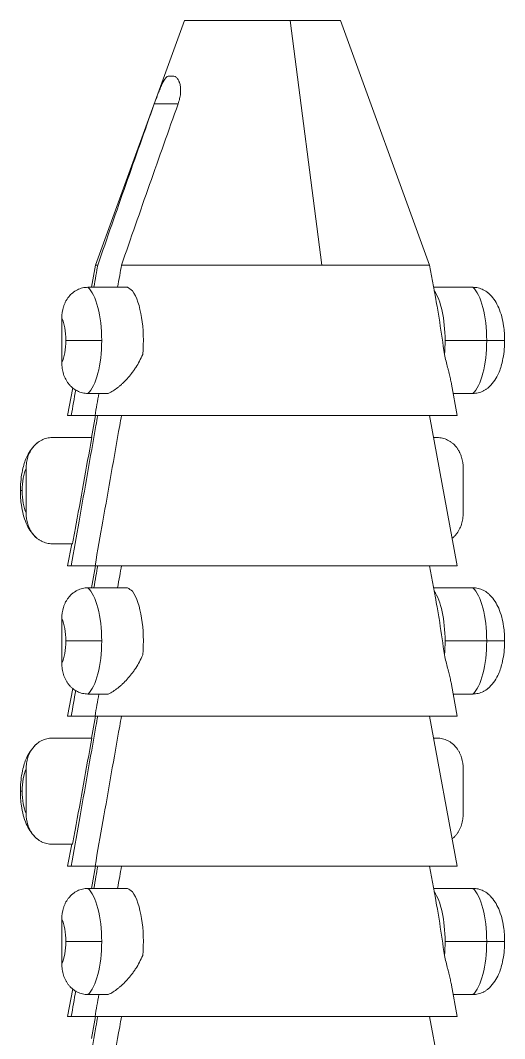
# Model space of a CAD drawing. Header units: millimetres. Extents: x 17284 to 19660, y -6011 to -2651.
# Drawn here: x 17993.46 to 18002.16, y -3335.14 to -3316.84 of the extents above; entities that cross this region are included whole.
import ezdxf

# ---------------------------------------------------------------- set-up
doc = ezdxf.new("R2010")
doc.units = ezdxf.units.MM

msp = doc.modelspace()

# ---------------------------------------------------------------- linework, layer by layer
at = {"linetype": 'Continuous', "lineweight": 18, "extrusion": (-1.22465e-16, -1, 0)}
for p, q in [((17996.407, -3316.845, 0), (17994.807, -3321.245, 0)), ((17998.306, -3316.845, 0), (17996.407, -3316.845, 0)), ((17998.306, -3316.845, 0), (17999.207, -3316.845, 0)), ((18000.807, -3321.245, 0), (17999.207, -3316.845, 0)), ((17996.126, -3317.845, 0), (17996.198, -3317.845, 0)), ((17994.807, -3321.245, 0), (17994.734, -3321.641, 0)), ((17994.847, -3321.245, 0), (17994.807, -3321.245, 0)), ((17998.875, -3321.245, 0), (17995.274, -3321.245, 0)), ((17998.875, -3321.245, 0), (18000.807, -3321.245, 0)), ((18000.914, -3321.819, 0), (18000.807, -3321.245, 0)), ((17994.67, -3321.641, 0), (17995.382, -3321.641, 0)), ((18001.585, -3321.641, 0), (18000.881, -3321.641, 0)), ((17994.203, -3322.995, 0), (17994.203, -3322.195, 0)), ((17994.399, -3323.449, 0), (17994.307, -3323.945, 0)), ((18001.307, -3323.945, 0), (18001.203, -3323.379, 0)), ((17994.67, -3323.549, 0), (17995.038, -3323.549, 0)), ((18001.585, -3323.549, 0), (18001.234, -3323.549, 0)), ((17994.372, -3323.945, 0), (17994.307, -3323.945, 0)), ((17994.372, -3323.945, 0), (17994.799, -3323.945, 0)), ((17994.807, -3323.945, 0), (17994.734, -3324.341, 0)), ((18001.307, -3323.945, 0), (17994.799, -3323.945, 0)), ((18001.307, -3326.645, 0), (18000.807, -3323.945, 0)), ((17994.029, -3324.341, 0), (17994.741, -3324.341, 0)), ((18000.945, -3324.341, 0), (18000.881, -3324.341, 0)), ((17993.562, -3324.895, 0), (17993.562, -3325.695, 0)), ((18001.412, -3324.895, 0), (18001.412, -3325.695, 0)), ((17994.029, -3326.249, 0), (17994.397, -3326.249, 0)), ((17994.381, -3326.249, 0), (17994.307, -3326.645, 0)), ((17994.372, -3326.645, 0), (17994.307, -3326.645, 0)), ((17994.372, -3326.645, 0), (17994.799, -3326.645, 0)), ((17994.807, -3326.645, 0), (17994.734, -3327.041, 0)), ((18001.307, -3326.645, 0), (17994.799, -3326.645, 0)), ((18000.914, -3327.219, 0), (18000.807, -3326.645, 0)), ((17994.67, -3327.041, 0), (17995.382, -3327.041, 0)), ((18001.585, -3327.041, 0), (18000.881, -3327.041, 0)), ((17994.203, -3328.395, 0), (17994.203, -3327.595, 0)), ((18001.307, -3329.345, 0), (18001.203, -3328.779, 0)), ((17994.399, -3328.849, 0), (17994.307, -3329.345, 0)), ((17994.67, -3328.949, 0), (17995.038, -3328.949, 0)), ((18001.585, -3328.949, 0), (18001.234, -3328.949, 0)), ((17994.372, -3329.345, 0), (17994.307, -3329.345, 0)), ((17994.372, -3329.345, 0), (17994.799, -3329.345, 0)), ((17994.807, -3329.345, 0), (17994.734, -3329.741, 0)), ((18001.307, -3329.345, 0), (17994.799, -3329.345, 0)), ((18001.307, -3332.045, 0), (18000.807, -3329.345, 0)), ((17994.029, -3329.741, 0), (17994.741, -3329.741, 0)), ((18000.945, -3329.741, 0), (18000.881, -3329.741, 0)), ((17993.562, -3330.295, 0), (17993.562, -3331.095, 0)), ((18001.412, -3330.295, 0), (18001.412, -3331.095, 0)), ((17994.029, -3331.649, 0), (17994.397, -3331.649, 0)), ((17994.381, -3331.649, 0), (17994.307, -3332.045, 0)), ((17994.372, -3332.045, 0), (17994.307, -3332.045, 0)), ((17994.372, -3332.045, 0), (17994.799, -3332.045, 0)), ((17994.807, -3332.045, 0), (17994.734, -3332.441, 0)), ((18001.307, -3332.045, 0), (17994.799, -3332.045, 0)), ((18000.914, -3332.619, 0), (18000.807, -3332.045, 0)), ((17994.67, -3332.441, 0), (17995.382, -3332.441, 0)), ((18001.585, -3332.441, 0), (18000.881, -3332.441, 0)), ((17994.203, -3333.795, 0), (17994.203, -3332.995, 0)), ((17994.399, -3334.249, 0), (17994.307, -3334.745, 0)), ((18001.307, -3334.745, 0), (18001.203, -3334.179, 0)), ((17994.67, -3334.349, 0), (17995.038, -3334.349, 0)), ((18001.585, -3334.349, 0), (18001.234, -3334.349, 0)), ((17994.372, -3334.745, 0), (17994.307, -3334.745, 0)), ((17994.372, -3334.745, 0), (17994.799, -3334.745, 0)), ((17994.807, -3334.745, 0), (17994.734, -3335.141, 0)), ((18001.307, -3334.745, 0), (17994.799, -3334.745, 0)), ((18001.307, -3337.445, 0), (18000.807, -3334.745, 0))]:
    msp.add_line(p, q, dxfattribs=at)
at = {"linetype": 'Continuous', "lineweight": 13, "extrusion": (-1.22465e-16, -1, 0)}
for p, q in [((17998.306, -3316.845, 0), (17998.875, -3321.245, 0)), ((17995.864, -3318.345, 0), (17996.292, -3318.345, 0)), ((17994.919, -3322.595, 0), (17994.274, -3322.595, 0)), ((18001.835, -3322.595, 0), (18001.087, -3322.595, 0)), ((18001.835, -3322.595, 0), (18002.157, -3322.595, 0)), ((17993.458, -3325.295, 0), (17993.491, -3325.295, 0)), ((17994.919, -3327.995, 0), (17994.274, -3327.995, 0)), ((18001.835, -3327.995, 0), (18001.087, -3327.995, 0)), ((18001.835, -3327.995, 0), (18002.157, -3327.995, 0)), ((17993.458, -3330.695, 0), (17993.491, -3330.695, 0)), ((17994.919, -3333.395, 0), (17994.274, -3333.395, 0)), ((18001.835, -3333.395, 0), (18001.087, -3333.395, 0)), ((18001.835, -3333.395, 0), (18002.157, -3333.395, 0))]:
    msp.add_line(p, q, dxfattribs=at)
at = {"linetype": 'Continuous', "lineweight": 13}
for centre, major_axis, start_param, end_param in [((17994.563, -3322.595, 0), (0, 1), 4.712389, 5.978493), ((18001.479, -3322.595, 0), (0, -1), 1.570796, 2.8369), ((17994.096, -3322.595, 0), (0, -0.5), 1.570796, 2.498092), ((17994.096, -3322.595, 0), (0, -0.5), 0.643501, 1.570796), ((17994.563, -3322.595, 0), (0, 1), 3.446285, 4.712389), ((18001.479, -3322.595, 0), (0, -1), 0.304693, 1.570796), ((17993.669, -3325.295, 0), (0, -0.5), 3.785094, 4.712389), ((17993.669, -3325.295, 0), (0, -0.5), 4.712389, 5.639684), ((17994.563, -3327.995, 0), (0, 1), 4.712389, 5.978493), ((18001.479, -3327.995, 0), (0, -1), 1.570796, 2.8369), ((17994.096, -3327.995, 0), (0, -0.5), 1.570796, 2.498092), ((17994.096, -3327.995, 0), (0, -0.5), 0.643501, 1.570796), ((17994.563, -3327.995, 0), (0, 1), 3.446285, 4.712389), ((18001.479, -3327.995, 0), (0, -1), 0.304693, 1.570796), ((17993.669, -3330.695, 0), (0, -0.5), 3.785094, 4.712389), ((17993.669, -3330.695, 0), (0, -0.5), 4.712389, 5.639684), ((17994.563, -3333.395, 0), (0, 1), 4.712389, 5.978493), ((18001.479, -3333.395, 0), (0, -1), 1.570796, 2.8369), ((17994.096, -3333.395, 0), (0, -0.5), 1.570796, 2.498092), ((17994.096, -3333.395, 0), (0, -0.5), 0.643501, 1.570796), ((17994.563, -3333.395, 0), (0, 1), 3.446285, 4.712389), ((18001.479, -3333.395, 0), (0, -1), 0.304693, 1.570796)]:
    msp.add_ellipse(centre, major_axis=major_axis, ratio=0.355976, start_param=start_param, end_param=end_param, dxfattribs=at)
at = {"linetype": 'Continuous', "lineweight": 18}
for centre, start_param, end_param in [((17995.311, -3322.595, 0), 4.457766, 5.814651), ((18000.731, -3322.595, 0), 4.712389, 5.814651), ((18000.731, -3322.595, 0), 4.457766, 4.712389), ((17995.311, -3327.995, 0), 4.457766, 5.814651), ((18000.731, -3327.995, 0), 4.712389, 5.814651), ((18000.731, -3327.995, 0), 4.457766, 4.712389), ((17995.311, -3333.395, 0), 4.457766, 5.814651), ((18000.731, -3333.395, 0), 4.712389, 5.814651), ((18000.731, -3333.395, 0), 4.457766, 4.712389)]:
    msp.add_ellipse(centre, major_axis=(0, 1), ratio=0.355976, start_param=start_param, end_param=end_param, dxfattribs=at)
for points, knots in [([(17995.864, -3318.345, 0), (17995.876, -3318.314, 0), (17995.887, -3318.282, 0), (17995.904, -3318.236, 0), (17995.91, -3318.221, 0), (17995.921, -3318.19, 0), (17995.927, -3318.174, 0), (17995.944, -3318.129, 0), (17995.955, -3318.1, 0), (17995.972, -3318.059, 0), (17995.978, -3318.046, 0), (17995.989, -3318.02, 0), (17995.994, -3318.007, 0), (17996.011, -3317.972, 0), (17996.021, -3317.951, 0), (17996.035, -3317.927, 0), (17996.038, -3317.923, 0), (17996.043, -3317.914, 0), (17996.051, -3317.901, 0), (17996.064, -3317.884, 0), (17996.075, -3317.872, 0), (17996.085, -3317.862, 0), (17996.09, -3317.858, 0), (17996.106, -3317.848, 0), (17996.116, -3317.845, 0), (17996.126, -3317.845, 0)], [0, 0, 0, 0, 0.125, 0.125, 0.1875, 0.1875, 0.25, 0.25, 0.375, 0.375, 0.4375, 0.4375, 0.5, 0.5, 0.625, 0.625, 0.65625, 0.65625, 0.6875, 0.75, 0.8125, 0.8125, 0.875, 0.875, 1, 1, 1, 1]), ([(17996.198, -3317.845, 0), (17996.211, -3317.845, 0), (17996.224, -3317.848, 0), (17996.244, -3317.858, 0), (17996.25, -3317.862, 0), (17996.262, -3317.872, 0), (17996.268, -3317.878, 0), (17996.285, -3317.897, 0), (17996.295, -3317.913, 0), (17996.306, -3317.936, 0), (17996.308, -3317.941, 0), (17996.312, -3317.951, 0), (17996.314, -3317.956, 0), (17996.32, -3317.972, 0), (17996.323, -3317.984, 0), (17996.331, -3318.019, 0), (17996.335, -3318.045, 0), (17996.338, -3318.1, 0), (17996.337, -3318.129, 0), (17996.333, -3318.174, 0), (17996.331, -3318.189, 0), (17996.326, -3318.22, 0), (17996.323, -3318.236, 0), (17996.312, -3318.282, 0), (17996.303, -3318.314, 0), (17996.292, -3318.345, 0)], [0, 0, 0, 0, 0.125, 0.125, 0.1875, 0.1875, 0.25, 0.25, 0.375, 0.375, 0.40625, 0.40625, 0.4375, 0.4375, 0.5, 0.5, 0.625, 0.625, 0.75, 0.75, 0.8125, 0.8125, 0.875, 0.875, 1, 1, 1, 1]), ([(17995.864, -3318.345, 0), (17995.692, -3318.827, 0), (17995.522, -3319.31, 0), (17995.183, -3320.277, 0), (17995.015, -3320.761, 0), (17994.847, -3321.245, 0)], [0, 0, 0, 0, 0.5, 0.5, 1, 1, 1, 1]), ([(17996.292, -3318.345, 0), (17996.119, -3318.827, 0), (17995.949, -3319.31, 0), (17995.61, -3320.277, 0), (17995.442, -3320.761, 0), (17995.274, -3321.245, 0)], [0, 0, 0, 0, 0.5, 0.5, 1, 1, 1, 1]), ([(17994.847, -3321.245, 0), (17994.836, -3321.306, 0), (17994.826, -3321.366, 0), (17994.802, -3321.498, 0), (17994.79, -3321.57, 0), (17994.777, -3321.641, 0)], [0, 0, 0, 0, 0.459752, 0.459752, 1, 1, 1, 1]), ([(17995.274, -3321.245, 0), (17995.263, -3321.306, 0), (17995.253, -3321.366, 0), (17995.229, -3321.498, 0), (17995.217, -3321.57, 0), (17995.204, -3321.641, 0)], [0, 0, 0, 0, 0.459752, 0.459752, 1, 1, 1, 1]), ([(17994.203, -3322.195, 0), (17994.203, -3322.125, 0), (17994.212, -3322.057, 0), (17994.237, -3321.975, 0), (17994.243, -3321.958, 0), (17994.256, -3321.926, 0), (17994.271, -3321.895, 0), (17994.288, -3321.866, 0), (17994.302, -3321.845, 0), (17994.307, -3321.838, 0), (17994.317, -3321.824, 0), (17994.322, -3321.817, 0), (17994.349, -3321.784, 0), (17994.372, -3321.761, 0), (17994.411, -3321.729, 0), (17994.424, -3321.719, 0), (17994.445, -3321.706, 0), (17994.452, -3321.702, 0), (17994.467, -3321.693, 0), (17994.474, -3321.689, 0), (17994.511, -3321.671, 0), (17994.541, -3321.66, 0), (17994.589, -3321.649, 0), (17994.605, -3321.646, 0), (17994.637, -3321.642, 0), (17994.654, -3321.641, 0), (17994.67, -3321.641, 0)], [0, 0, 0, 0, 0.25, 0.25, 0.3125, 0.3125, 0.375, 0.4375, 0.4375, 0.46875, 0.46875, 0.5, 0.5, 0.625, 0.625, 0.6875, 0.6875, 0.71875, 0.71875, 0.75, 0.75, 0.875, 0.875, 0.9375, 0.9375, 1, 1, 1, 1]), ([(18001.585, -3321.641, 0), (18001.618, -3321.641, 0), (18001.65, -3321.645, 0), (18001.698, -3321.656, 0), (18001.713, -3321.661, 0), (18001.744, -3321.672, 0), (18001.759, -3321.678, 0), (18001.803, -3321.7, 0), (18001.831, -3321.718, 0), (18001.86, -3321.741, 0), (18001.863, -3321.744, 0), (18001.866, -3321.746, 0)], [0, 0, 0, 0, 0.321117, 0.321117, 0.481676, 0.481676, 0.642235, 0.642235, 0.963352, 0.963352, 1, 1, 1, 1]), ([(18000.913, -3321.816, 0), (18000.923, -3321.871, 0), (18000.933, -3321.927, 0), (18000.959, -3322.076, 0), (18000.975, -3322.171, 0), (18001.02, -3322.458, 0), (18001.048, -3322.652, 0), (18001.076, -3322.847, 0)], [0, 0, 0, 0, 0.164651, 0.164651, 0.4431, 0.4431, 1, 1, 1, 1]), ([(18002.157, -3322.595, 0), (18002.157, -3322.504, 0), (18002.141, -3322.298, 0), (18002.07, -3322.017, 0), (18001.954, -3321.828, 0), (18001.871, -3321.75, 0), (18001.857, -3321.738, 0)], [0, 0, 0, 0, 0.265683, 0.628412, 0.938194, 1, 1, 1, 1]), ([(18001.857, -3323.452, 0), (18001.931, -3323.382, 0), (18002.037, -3323.241, 0), (18002.124, -3322.979, 0), (18002.154, -3322.758, 0), (18002.157, -3322.62, 0), (18002.157, -3322.595, 0)], [0, 0, 0, 0, 0.327084, 0.583022, 0.924325, 1, 1, 1, 1]), ([(17995.655, -3322.847, 0), (17995.638, -3322.889, 0), (17995.618, -3322.929, 0), (17995.577, -3323.008, 0), (17995.554, -3323.045, 0), (17995.519, -3323.1, 0), (17995.507, -3323.118, 0), (17995.482, -3323.153, 0), (17995.469, -3323.171, 0), (17995.43, -3323.221, 0), (17995.404, -3323.253, 0), (17995.349, -3323.313, 0), (17995.322, -3323.341, 0), (17995.279, -3323.381, 0), (17995.265, -3323.394, 0), (17995.236, -3323.418, 0), (17995.222, -3323.43, 0), (17995.179, -3323.464, 0), (17995.151, -3323.484, 0), (17995.094, -3323.52, 0), (17995.066, -3323.536, 0), (17995.038, -3323.549, 0)], [0, 0, 0, 0, 0.125, 0.125, 0.25, 0.25, 0.3125, 0.3125, 0.375, 0.375, 0.5, 0.5, 0.625, 0.625, 0.6875, 0.6875, 0.75, 0.75, 0.875, 0.875, 1, 1, 1, 1]), ([(18001.076, -3322.847, 0), (18001.085, -3322.889, 0), (18001.095, -3322.929, 0), (18001.115, -3323.008, 0), (18001.124, -3323.045, 0), (18001.138, -3323.1, 0), (18001.142, -3323.118, 0), (18001.151, -3323.153, 0), (18001.155, -3323.171, 0), (18001.168, -3323.221, 0), (18001.175, -3323.253, 0), (18001.189, -3323.313, 0), (18001.195, -3323.341, 0), (18001.202, -3323.374, 0), (18001.203, -3323.379, 0), (18001.204, -3323.385, 0)], [0, 0, 0, 0, 0.191612, 0.191612, 0.383225, 0.383225, 0.479031, 0.479031, 0.574837, 0.574837, 0.766449, 0.766449, 0.958061, 0.958061, 1, 1, 1, 1]), ([(17994.67, -3323.549, 0), (17994.637, -3323.549, 0), (17994.605, -3323.545, 0), (17994.558, -3323.534, 0), (17994.542, -3323.529, 0), (17994.512, -3323.518, 0), (17994.496, -3323.511, 0), (17994.452, -3323.49, 0), (17994.425, -3323.472, 0), (17994.392, -3323.446, 0), (17994.386, -3323.44, 0), (17994.373, -3323.429, 0), (17994.355, -3323.412, 0), (17994.327, -3323.38, 0), (17994.307, -3323.353, 0), (17994.289, -3323.325, 0), (17994.28, -3323.31, 0), (17994.256, -3323.264, 0), (17994.243, -3323.233, 0), (17994.227, -3323.183, 0), (17994.223, -3323.167, 0), (17994.215, -3323.133, 0), (17994.212, -3323.116, 0), (17994.205, -3323.064, 0), (17994.203, -3323.03, 0), (17994.203, -3322.995, 0)], [0, 0, 0, 0, 0.125, 0.125, 0.1875, 0.1875, 0.25, 0.25, 0.375, 0.375, 0.40625, 0.40625, 0.4375, 0.5, 0.5625, 0.5625, 0.625, 0.625, 0.75, 0.75, 0.8125, 0.8125, 0.875, 0.875, 1, 1, 1, 1]), ([(18001.896, -3323.415, 0), (18001.884, -3323.427, 0), (18001.871, -3323.439, 0), (18001.845, -3323.461, 0), (18001.831, -3323.47, 0), (18001.811, -3323.484, 0), (18001.803, -3323.488, 0), (18001.789, -3323.496, 0), (18001.782, -3323.5, 0), (18001.745, -3323.519, 0), (18001.714, -3323.53, 0), (18001.667, -3323.541, 0), (18001.651, -3323.544, 0), (18001.618, -3323.548, 0), (18001.602, -3323.549, 0), (18001.585, -3323.549, 0)], [0, 0, 0, 0, 0.148816, 0.148816, 0.29068, 0.29068, 0.361612, 0.361612, 0.432544, 0.432544, 0.716272, 0.716272, 0.858136, 0.858136, 1, 1, 1, 1]), ([(17994.847, -3323.945, 0), (17994.836, -3324.006, 0), (17994.826, -3324.066, 0), (17994.714, -3324.699, 0), (17994.613, -3325.27, 0), (17994.466, -3326.11, 0), (17994.419, -3326.377, 0), (17994.372, -3326.645, 0)], [0, 0, 0, 0, 0.067447, 0.067447, 0.702741, 0.702741, 1, 1, 1, 1]), ([(17995.274, -3323.945, 0), (17995.263, -3324.006, 0), (17995.253, -3324.066, 0), (17995.141, -3324.699, 0), (17995.04, -3325.27, 0), (17994.893, -3326.11, 0), (17994.846, -3326.377, 0), (17994.799, -3326.645, 0)], [0, 0, 0, 0, 0.067447, 0.067447, 0.702741, 0.702741, 1, 1, 1, 1]), ([(17994.029, -3324.341, 0), (17993.997, -3324.341, 0), (17993.965, -3324.345, 0), (17993.917, -3324.356, 0), (17993.902, -3324.361, 0), (17993.871, -3324.372, 0), (17993.856, -3324.378, 0), (17993.812, -3324.4, 0), (17993.784, -3324.418, 0), (17993.751, -3324.444, 0), (17993.745, -3324.45, 0), (17993.733, -3324.461, 0), (17993.714, -3324.478, 0), (17993.686, -3324.509, 0), (17993.667, -3324.537, 0), (17993.648, -3324.565, 0), (17993.639, -3324.58, 0), (17993.615, -3324.625, 0), (17993.602, -3324.657, 0), (17993.587, -3324.706, 0), (17993.582, -3324.723, 0), (17993.575, -3324.757, 0), (17993.572, -3324.774, 0), (17993.564, -3324.825, 0), (17993.562, -3324.86, 0), (17993.562, -3324.895, 0)], [0, 0, 0, 0, 0.125, 0.125, 0.1875, 0.1875, 0.25, 0.25, 0.375, 0.375, 0.40625, 0.40625, 0.4375, 0.5, 0.5625, 0.5625, 0.625, 0.625, 0.75, 0.75, 0.8125, 0.8125, 0.875, 0.875, 1, 1, 1, 1]), ([(17994.741, -3324.341, 0), (17994.641, -3324.892, 0), (17994.542, -3325.443, 0), (17994.428, -3326.079, 0), (17994.413, -3326.164, 0), (17994.397, -3326.249, 0)], [0, 0, 0, 0, 0.866606, 0.866606, 1, 1, 1, 1]), ([(18001.412, -3324.895, 0), (18001.412, -3324.825, 0), (18001.403, -3324.757, 0), (18001.377, -3324.675, 0), (18001.372, -3324.658, 0), (18001.358, -3324.626, 0), (18001.344, -3324.595, 0), (18001.327, -3324.566, 0), (18001.313, -3324.545, 0), (18001.308, -3324.538, 0), (18001.298, -3324.524, 0), (18001.293, -3324.517, 0), (18001.266, -3324.484, 0), (18001.243, -3324.461, 0), (18001.204, -3324.429, 0), (18001.191, -3324.419, 0), (18001.17, -3324.406, 0), (18001.163, -3324.402, 0), (18001.148, -3324.393, 0), (18001.141, -3324.389, 0), (18001.104, -3324.371, 0), (18001.074, -3324.36, 0), (18001.026, -3324.349, 0), (18001.01, -3324.346, 0), (18000.977, -3324.342, 0), (18000.961, -3324.341, 0), (18000.945, -3324.341, 0)], [0, 0, 0, 0, 0.25, 0.25, 0.3125, 0.3125, 0.375, 0.4375, 0.4375, 0.46875, 0.46875, 0.5, 0.5, 0.625, 0.625, 0.6875, 0.6875, 0.71875, 0.71875, 0.75, 0.75, 0.875, 0.875, 0.9375, 0.9375, 1, 1, 1, 1]), ([(17993.758, -3324.438, 0), (17993.684, -3324.508, 0), (17993.578, -3324.648, 0), (17993.491, -3324.911, 0), (17993.461, -3325.131, 0), (17993.458, -3325.27, 0), (17993.458, -3325.295, 0)], [0, 0, 0, 0, 0.327084, 0.583022, 0.924325, 1, 1, 1, 1]), ([(17993.458, -3325.295, 0), (17993.458, -3325.386, 0), (17993.473, -3325.592, 0), (17993.545, -3325.873, 0), (17993.66, -3326.062, 0), (17993.744, -3326.139, 0), (17993.758, -3326.152, 0)], [0, 0, 0, 0, 0.265683, 0.628412, 0.938194, 1, 1, 1, 1]), ([(17993.562, -3325.695, 0), (17993.562, -3325.765, 0), (17993.571, -3325.833, 0), (17993.597, -3325.915, 0), (17993.603, -3325.932, 0), (17993.616, -3325.964, 0), (17993.63, -3325.994, 0), (17993.647, -3326.024, 0), (17993.661, -3326.045, 0), (17993.666, -3326.052, 0), (17993.676, -3326.066, 0), (17993.681, -3326.073, 0), (17993.708, -3326.106, 0), (17993.731, -3326.129, 0), (17993.77, -3326.161, 0), (17993.783, -3326.17, 0), (17993.804, -3326.184, 0), (17993.811, -3326.188, 0), (17993.826, -3326.196, 0), (17993.833, -3326.2, 0), (17993.87, -3326.219, 0), (17993.9, -3326.23, 0), (17993.948, -3326.241, 0), (17993.964, -3326.244, 0), (17993.997, -3326.248, 0), (17994.013, -3326.249, 0), (17994.029, -3326.249, 0)], [0, 0, 0, 0, 0.25, 0.25, 0.3125, 0.3125, 0.375, 0.4375, 0.4375, 0.46875, 0.46875, 0.5, 0.5, 0.625, 0.625, 0.6875, 0.6875, 0.71875, 0.71875, 0.75, 0.75, 0.875, 0.875, 0.9375, 0.9375, 1, 1, 1, 1]), ([(18001.217, -3326.15, 0), (18001.223, -3326.145, 0), (18001.229, -3326.14, 0), (18001.241, -3326.129, 0), (18001.26, -3326.112, 0), (18001.288, -3326.08, 0), (18001.308, -3326.053, 0), (18001.326, -3326.025, 0), (18001.335, -3326.01, 0), (18001.359, -3325.964, 0), (18001.372, -3325.933, 0), (18001.387, -3325.883, 0), (18001.392, -3325.867, 0), (18001.399, -3325.833, 0), (18001.403, -3325.816, 0), (18001.41, -3325.764, 0), (18001.412, -3325.73, 0), (18001.412, -3325.695, 0)], [0, 0, 0, 0, 0.048883, 0.048883, 0.098942, 0.199059, 0.299177, 0.299177, 0.399294, 0.399294, 0.59953, 0.59953, 0.699647, 0.699647, 0.799765, 0.799765, 1, 1, 1, 1]), ([(17994.847, -3326.645, 0), (17994.836, -3326.706, 0), (17994.826, -3326.766, 0), (17994.802, -3326.898, 0), (17994.79, -3326.97, 0), (17994.777, -3327.041, 0)], [0, 0, 0, 0, 0.459752, 0.459752, 1, 1, 1, 1]), ([(17995.274, -3326.645, 0), (17995.263, -3326.706, 0), (17995.253, -3326.766, 0), (17995.229, -3326.898, 0), (17995.217, -3326.97, 0), (17995.204, -3327.041, 0)], [0, 0, 0, 0, 0.459752, 0.459752, 1, 1, 1, 1]), ([(17994.203, -3327.595, 0), (17994.203, -3327.525, 0), (17994.212, -3327.457, 0), (17994.237, -3327.375, 0), (17994.243, -3327.358, 0), (17994.256, -3327.326, 0), (17994.271, -3327.295, 0), (17994.288, -3327.266, 0), (17994.302, -3327.245, 0), (17994.307, -3327.238, 0), (17994.317, -3327.224, 0), (17994.322, -3327.217, 0), (17994.349, -3327.184, 0), (17994.372, -3327.161, 0), (17994.411, -3327.129, 0), (17994.424, -3327.119, 0), (17994.445, -3327.106, 0), (17994.452, -3327.102, 0), (17994.467, -3327.093, 0), (17994.474, -3327.089, 0), (17994.511, -3327.071, 0), (17994.541, -3327.06, 0), (17994.589, -3327.049, 0), (17994.605, -3327.046, 0), (17994.637, -3327.042, 0), (17994.654, -3327.041, 0), (17994.67, -3327.041, 0)], [0, 0, 0, 0, 0.25, 0.25, 0.3125, 0.3125, 0.375, 0.4375, 0.4375, 0.46875, 0.46875, 0.5, 0.5, 0.625, 0.625, 0.6875, 0.6875, 0.71875, 0.71875, 0.75, 0.75, 0.875, 0.875, 0.9375, 0.9375, 1, 1, 1, 1]), ([(18001.585, -3327.041, 0), (18001.618, -3327.041, 0), (18001.65, -3327.045, 0), (18001.698, -3327.056, 0), (18001.713, -3327.061, 0), (18001.744, -3327.072, 0), (18001.759, -3327.078, 0), (18001.803, -3327.1, 0), (18001.831, -3327.118, 0), (18001.86, -3327.141, 0), (18001.863, -3327.144, 0), (18001.866, -3327.146, 0)], [0, 0, 0, 0, 0.321117, 0.321117, 0.481676, 0.481676, 0.642235, 0.642235, 0.963352, 0.963352, 1, 1, 1, 1]), ([(18002.157, -3327.995, 0), (18002.157, -3327.904, 0), (18002.141, -3327.698, 0), (18002.07, -3327.417, 0), (18001.954, -3327.228, 0), (18001.871, -3327.15, 0), (18001.857, -3327.138, 0)], [0, 0, 0, 0, 0.265683, 0.628412, 0.938194, 1, 1, 1, 1]), ([(18000.913, -3327.216, 0), (18000.923, -3327.271, 0), (18000.933, -3327.327, 0), (18000.959, -3327.476, 0), (18000.975, -3327.571, 0), (18001.02, -3327.858, 0), (18001.048, -3328.052, 0), (18001.076, -3328.247, 0)], [0, 0, 0, 0, 0.164651, 0.164651, 0.4431, 0.4431, 1, 1, 1, 1]), ([(18001.857, -3328.852, 0), (18001.931, -3328.782, 0), (18002.037, -3328.641, 0), (18002.124, -3328.379, 0), (18002.154, -3328.158, 0), (18002.157, -3328.02, 0), (18002.157, -3327.995, 0)], [0, 0, 0, 0, 0.327084, 0.583022, 0.924325, 1, 1, 1, 1]), ([(17994.67, -3328.949, 0), (17994.637, -3328.949, 0), (17994.605, -3328.945, 0), (17994.558, -3328.934, 0), (17994.542, -3328.929, 0), (17994.512, -3328.918, 0), (17994.496, -3328.911, 0), (17994.452, -3328.89, 0), (17994.425, -3328.872, 0), (17994.392, -3328.846, 0), (17994.386, -3328.84, 0), (17994.373, -3328.829, 0), (17994.355, -3328.812, 0), (17994.327, -3328.78, 0), (17994.307, -3328.753, 0), (17994.289, -3328.725, 0), (17994.28, -3328.71, 0), (17994.256, -3328.664, 0), (17994.243, -3328.633, 0), (17994.227, -3328.583, 0), (17994.223, -3328.567, 0), (17994.215, -3328.533, 0), (17994.212, -3328.516, 0), (17994.205, -3328.464, 0), (17994.203, -3328.43, 0), (17994.203, -3328.395, 0)], [0, 0, 0, 0, 0.125, 0.125, 0.1875, 0.1875, 0.25, 0.25, 0.375, 0.375, 0.40625, 0.40625, 0.4375, 0.5, 0.5625, 0.5625, 0.625, 0.625, 0.75, 0.75, 0.8125, 0.8125, 0.875, 0.875, 1, 1, 1, 1]), ([(17995.655, -3328.247, 0), (17995.638, -3328.289, 0), (17995.618, -3328.329, 0), (17995.577, -3328.408, 0), (17995.554, -3328.445, 0), (17995.519, -3328.5, 0), (17995.507, -3328.518, 0), (17995.482, -3328.553, 0), (17995.469, -3328.571, 0), (17995.43, -3328.621, 0), (17995.404, -3328.653, 0), (17995.349, -3328.713, 0), (17995.322, -3328.741, 0), (17995.279, -3328.781, 0), (17995.265, -3328.794, 0), (17995.236, -3328.818, 0), (17995.222, -3328.83, 0), (17995.179, -3328.864, 0), (17995.151, -3328.884, 0), (17995.094, -3328.92, 0), (17995.066, -3328.936, 0), (17995.038, -3328.949, 0)], [0, 0, 0, 0, 0.125, 0.125, 0.25, 0.25, 0.3125, 0.3125, 0.375, 0.375, 0.5, 0.5, 0.625, 0.625, 0.6875, 0.6875, 0.75, 0.75, 0.875, 0.875, 1, 1, 1, 1]), ([(18001.076, -3328.247, 0), (18001.085, -3328.289, 0), (18001.095, -3328.329, 0), (18001.115, -3328.408, 0), (18001.124, -3328.445, 0), (18001.138, -3328.5, 0), (18001.142, -3328.518, 0), (18001.151, -3328.553, 0), (18001.155, -3328.571, 0), (18001.168, -3328.621, 0), (18001.175, -3328.653, 0), (18001.189, -3328.713, 0), (18001.195, -3328.741, 0), (18001.202, -3328.774, 0), (18001.203, -3328.779, 0), (18001.204, -3328.785, 0)], [0, 0, 0, 0, 0.191612, 0.191612, 0.383225, 0.383225, 0.479031, 0.479031, 0.574837, 0.574837, 0.766449, 0.766449, 0.958061, 0.958061, 1, 1, 1, 1]), ([(18001.896, -3328.815, 0), (18001.884, -3328.827, 0), (18001.871, -3328.839, 0), (18001.845, -3328.861, 0), (18001.831, -3328.87, 0), (18001.811, -3328.884, 0), (18001.803, -3328.888, 0), (18001.789, -3328.896, 0), (18001.782, -3328.9, 0), (18001.745, -3328.919, 0), (18001.714, -3328.93, 0), (18001.667, -3328.941, 0), (18001.651, -3328.944, 0), (18001.618, -3328.948, 0), (18001.602, -3328.949, 0), (18001.585, -3328.949, 0)], [0, 0, 0, 0, 0.148816, 0.148816, 0.29068, 0.29068, 0.361612, 0.361612, 0.432544, 0.432544, 0.716272, 0.716272, 0.858136, 0.858136, 1, 1, 1, 1]), ([(17994.847, -3329.345, 0), (17994.836, -3329.406, 0), (17994.826, -3329.466, 0), (17994.714, -3330.099, 0), (17994.613, -3330.67, 0), (17994.466, -3331.51, 0), (17994.419, -3331.777, 0), (17994.372, -3332.045, 0)], [0, 0, 0, 0, 0.067447, 0.067447, 0.702741, 0.702741, 1, 1, 1, 1]), ([(17995.274, -3329.345, 0), (17995.263, -3329.406, 0), (17995.253, -3329.466, 0), (17995.141, -3330.099, 0), (17995.04, -3330.67, 0), (17994.893, -3331.51, 0), (17994.846, -3331.777, 0), (17994.799, -3332.045, 0)], [0, 0, 0, 0, 0.067447, 0.067447, 0.702741, 0.702741, 1, 1, 1, 1]), ([(17993.758, -3329.838, 0), (17993.684, -3329.908, 0), (17993.578, -3330.048, 0), (17993.491, -3330.311, 0), (17993.461, -3330.531, 0), (17993.458, -3330.67, 0), (17993.458, -3330.695, 0)], [0, 0, 0, 0, 0.327084, 0.583022, 0.924325, 1, 1, 1, 1]), ([(17994.029, -3329.741, 0), (17993.997, -3329.741, 0), (17993.965, -3329.745, 0), (17993.917, -3329.756, 0), (17993.902, -3329.761, 0), (17993.871, -3329.772, 0), (17993.856, -3329.778, 0), (17993.812, -3329.8, 0), (17993.784, -3329.818, 0), (17993.751, -3329.844, 0), (17993.745, -3329.85, 0), (17993.733, -3329.861, 0), (17993.714, -3329.878, 0), (17993.686, -3329.909, 0), (17993.667, -3329.937, 0), (17993.648, -3329.965, 0), (17993.639, -3329.98, 0), (17993.615, -3330.025, 0), (17993.602, -3330.057, 0), (17993.587, -3330.106, 0), (17993.582, -3330.123, 0), (17993.575, -3330.157, 0), (17993.572, -3330.174, 0), (17993.564, -3330.225, 0), (17993.562, -3330.26, 0), (17993.562, -3330.295, 0)], [0, 0, 0, 0, 0.125, 0.125, 0.1875, 0.1875, 0.25, 0.25, 0.375, 0.375, 0.40625, 0.40625, 0.4375, 0.5, 0.5625, 0.5625, 0.625, 0.625, 0.75, 0.75, 0.8125, 0.8125, 0.875, 0.875, 1, 1, 1, 1]), ([(17994.741, -3329.741, 0), (17994.641, -3330.292, 0), (17994.542, -3330.843, 0), (17994.428, -3331.479, 0), (17994.413, -3331.564, 0), (17994.397, -3331.649, 0)], [0, 0, 0, 0, 0.866606, 0.866606, 1, 1, 1, 1]), ([(18001.412, -3330.295, 0), (18001.412, -3330.225, 0), (18001.403, -3330.157, 0), (18001.377, -3330.075, 0), (18001.372, -3330.058, 0), (18001.358, -3330.026, 0), (18001.344, -3329.995, 0), (18001.327, -3329.966, 0), (18001.313, -3329.945, 0), (18001.308, -3329.938, 0), (18001.298, -3329.924, 0), (18001.293, -3329.917, 0), (18001.266, -3329.884, 0), (18001.243, -3329.861, 0), (18001.204, -3329.829, 0), (18001.191, -3329.819, 0), (18001.17, -3329.806, 0), (18001.163, -3329.802, 0), (18001.148, -3329.793, 0), (18001.141, -3329.789, 0), (18001.104, -3329.771, 0), (18001.074, -3329.76, 0), (18001.026, -3329.749, 0), (18001.01, -3329.746, 0), (18000.977, -3329.742, 0), (18000.961, -3329.741, 0), (18000.945, -3329.741, 0)], [0, 0, 0, 0, 0.25, 0.25, 0.3125, 0.3125, 0.375, 0.4375, 0.4375, 0.46875, 0.46875, 0.5, 0.5, 0.625, 0.625, 0.6875, 0.6875, 0.71875, 0.71875, 0.75, 0.75, 0.875, 0.875, 0.9375, 0.9375, 1, 1, 1, 1]), ([(17993.458, -3330.695, 0), (17993.458, -3330.786, 0), (17993.473, -3330.992, 0), (17993.545, -3331.273, 0), (17993.66, -3331.462, 0), (17993.744, -3331.539, 0), (17993.758, -3331.552, 0)], [0, 0, 0, 0, 0.265683, 0.628412, 0.938194, 1, 1, 1, 1]), ([(17993.562, -3331.095, 0), (17993.562, -3331.165, 0), (17993.571, -3331.233, 0), (17993.597, -3331.315, 0), (17993.603, -3331.332, 0), (17993.616, -3331.364, 0), (17993.63, -3331.394, 0), (17993.647, -3331.424, 0), (17993.661, -3331.445, 0), (17993.666, -3331.452, 0), (17993.676, -3331.466, 0), (17993.681, -3331.473, 0), (17993.708, -3331.506, 0), (17993.731, -3331.529, 0), (17993.77, -3331.561, 0), (17993.783, -3331.57, 0), (17993.804, -3331.584, 0), (17993.811, -3331.588, 0), (17993.826, -3331.596, 0), (17993.833, -3331.6, 0), (17993.87, -3331.619, 0), (17993.9, -3331.63, 0), (17993.948, -3331.641, 0), (17993.964, -3331.644, 0), (17993.997, -3331.648, 0), (17994.013, -3331.649, 0), (17994.029, -3331.649, 0)], [0, 0, 0, 0, 0.25, 0.25, 0.3125, 0.3125, 0.375, 0.4375, 0.4375, 0.46875, 0.46875, 0.5, 0.5, 0.625, 0.625, 0.6875, 0.6875, 0.71875, 0.71875, 0.75, 0.75, 0.875, 0.875, 0.9375, 0.9375, 1, 1, 1, 1]), ([(18001.217, -3331.55, 0), (18001.223, -3331.545, 0), (18001.229, -3331.54, 0), (18001.241, -3331.529, 0), (18001.26, -3331.512, 0), (18001.288, -3331.48, 0), (18001.308, -3331.453, 0), (18001.326, -3331.425, 0), (18001.335, -3331.41, 0), (18001.359, -3331.364, 0), (18001.372, -3331.333, 0), (18001.387, -3331.283, 0), (18001.392, -3331.267, 0), (18001.399, -3331.233, 0), (18001.403, -3331.216, 0), (18001.41, -3331.164, 0), (18001.412, -3331.13, 0), (18001.412, -3331.095, 0)], [0, 0, 0, 0, 0.048883, 0.048883, 0.098942, 0.199059, 0.299177, 0.299177, 0.399294, 0.399294, 0.59953, 0.59953, 0.699647, 0.699647, 0.799765, 0.799765, 1, 1, 1, 1]), ([(17994.847, -3332.045, 0), (17994.836, -3332.106, 0), (17994.826, -3332.166, 0), (17994.802, -3332.298, 0), (17994.79, -3332.37, 0), (17994.777, -3332.441, 0)], [0, 0, 0, 0, 0.459752, 0.459752, 1, 1, 1, 1]), ([(17995.274, -3332.045, 0), (17995.263, -3332.106, 0), (17995.253, -3332.166, 0), (17995.229, -3332.298, 0), (17995.217, -3332.37, 0), (17995.204, -3332.441, 0)], [0, 0, 0, 0, 0.459752, 0.459752, 1, 1, 1, 1]), ([(17994.203, -3332.995, 0), (17994.203, -3332.925, 0), (17994.212, -3332.857, 0), (17994.237, -3332.775, 0), (17994.243, -3332.758, 0), (17994.256, -3332.726, 0), (17994.271, -3332.695, 0), (17994.288, -3332.666, 0), (17994.302, -3332.645, 0), (17994.307, -3332.638, 0), (17994.317, -3332.624, 0), (17994.322, -3332.617, 0), (17994.349, -3332.584, 0), (17994.372, -3332.561, 0), (17994.411, -3332.529, 0), (17994.424, -3332.519, 0), (17994.445, -3332.506, 0), (17994.452, -3332.502, 0), (17994.467, -3332.493, 0), (17994.474, -3332.489, 0), (17994.511, -3332.471, 0), (17994.541, -3332.46, 0), (17994.589, -3332.449, 0), (17994.605, -3332.446, 0), (17994.637, -3332.442, 0), (17994.654, -3332.441, 0), (17994.67, -3332.441, 0)], [0, 0, 0, 0, 0.25, 0.25, 0.3125, 0.3125, 0.375, 0.4375, 0.4375, 0.46875, 0.46875, 0.5, 0.5, 0.625, 0.625, 0.6875, 0.6875, 0.71875, 0.71875, 0.75, 0.75, 0.875, 0.875, 0.9375, 0.9375, 1, 1, 1, 1]), ([(18001.585, -3332.441, 0), (18001.618, -3332.441, 0), (18001.65, -3332.445, 0), (18001.698, -3332.456, 0), (18001.713, -3332.461, 0), (18001.744, -3332.472, 0), (18001.759, -3332.478, 0), (18001.803, -3332.5, 0), (18001.831, -3332.518, 0), (18001.86, -3332.541, 0), (18001.863, -3332.544, 0), (18001.866, -3332.546, 0)], [0, 0, 0, 0, 0.321117, 0.321117, 0.481676, 0.481676, 0.642235, 0.642235, 0.963352, 0.963352, 1, 1, 1, 1]), ([(18000.913, -3332.616, 0), (18000.923, -3332.671, 0), (18000.933, -3332.727, 0), (18000.959, -3332.876, 0), (18000.975, -3332.971, 0), (18001.02, -3333.258, 0), (18001.048, -3333.452, 0), (18001.076, -3333.647, 0)], [0, 0, 0, 0, 0.164651, 0.164651, 0.4431, 0.4431, 1, 1, 1, 1]), ([(18002.157, -3333.395, 0), (18002.157, -3333.304, 0), (18002.141, -3333.098, 0), (18002.07, -3332.817, 0), (18001.954, -3332.628, 0), (18001.871, -3332.55, 0), (18001.857, -3332.538, 0)], [0, 0, 0, 0, 0.265683, 0.628412, 0.938194, 1, 1, 1, 1]), ([(18001.857, -3334.252, 0), (18001.931, -3334.182, 0), (18002.037, -3334.041, 0), (18002.124, -3333.779, 0), (18002.154, -3333.558, 0), (18002.157, -3333.42, 0), (18002.157, -3333.395, 0)], [0, 0, 0, 0, 0.327084, 0.583022, 0.924325, 1, 1, 1, 1]), ([(17995.655, -3333.647, 0), (17995.638, -3333.689, 0), (17995.618, -3333.729, 0), (17995.577, -3333.808, 0), (17995.554, -3333.845, 0), (17995.519, -3333.9, 0), (17995.507, -3333.918, 0), (17995.482, -3333.953, 0), (17995.469, -3333.971, 0), (17995.43, -3334.021, 0), (17995.404, -3334.053, 0), (17995.349, -3334.113, 0), (17995.322, -3334.141, 0), (17995.279, -3334.181, 0), (17995.265, -3334.194, 0), (17995.236, -3334.218, 0), (17995.222, -3334.23, 0), (17995.179, -3334.264, 0), (17995.151, -3334.284, 0), (17995.094, -3334.32, 0), (17995.066, -3334.336, 0), (17995.038, -3334.349, 0)], [0, 0, 0, 0, 0.125, 0.125, 0.25, 0.25, 0.3125, 0.3125, 0.375, 0.375, 0.5, 0.5, 0.625, 0.625, 0.6875, 0.6875, 0.75, 0.75, 0.875, 0.875, 1, 1, 1, 1]), ([(18001.076, -3333.647, 0), (18001.085, -3333.689, 0), (18001.095, -3333.729, 0), (18001.115, -3333.808, 0), (18001.124, -3333.845, 0), (18001.138, -3333.9, 0), (18001.142, -3333.918, 0), (18001.151, -3333.953, 0), (18001.155, -3333.971, 0), (18001.168, -3334.021, 0), (18001.175, -3334.053, 0), (18001.189, -3334.113, 0), (18001.195, -3334.141, 0), (18001.202, -3334.174, 0), (18001.203, -3334.179, 0), (18001.204, -3334.185, 0)], [0, 0, 0, 0, 0.191612, 0.191612, 0.383225, 0.383225, 0.479031, 0.479031, 0.574837, 0.574837, 0.766449, 0.766449, 0.958061, 0.958061, 1, 1, 1, 1]), ([(17994.67, -3334.349, 0), (17994.637, -3334.349, 0), (17994.605, -3334.345, 0), (17994.558, -3334.334, 0), (17994.542, -3334.329, 0), (17994.512, -3334.318, 0), (17994.496, -3334.311, 0), (17994.452, -3334.29, 0), (17994.425, -3334.272, 0), (17994.392, -3334.246, 0), (17994.386, -3334.24, 0), (17994.373, -3334.229, 0), (17994.355, -3334.212, 0), (17994.327, -3334.18, 0), (17994.307, -3334.153, 0), (17994.289, -3334.125, 0), (17994.28, -3334.11, 0), (17994.256, -3334.064, 0), (17994.243, -3334.033, 0), (17994.227, -3333.983, 0), (17994.223, -3333.967, 0), (17994.215, -3333.933, 0), (17994.212, -3333.916, 0), (17994.205, -3333.864, 0), (17994.203, -3333.83, 0), (17994.203, -3333.795, 0)], [0, 0, 0, 0, 0.125, 0.125, 0.1875, 0.1875, 0.25, 0.25, 0.375, 0.375, 0.40625, 0.40625, 0.4375, 0.5, 0.5625, 0.5625, 0.625, 0.625, 0.75, 0.75, 0.8125, 0.8125, 0.875, 0.875, 1, 1, 1, 1]), ([(18001.896, -3334.215, 0), (18001.884, -3334.227, 0), (18001.871, -3334.239, 0), (18001.845, -3334.261, 0), (18001.831, -3334.27, 0), (18001.811, -3334.284, 0), (18001.803, -3334.288, 0), (18001.789, -3334.296, 0), (18001.782, -3334.3, 0), (18001.745, -3334.319, 0), (18001.714, -3334.33, 0), (18001.667, -3334.341, 0), (18001.651, -3334.344, 0), (18001.618, -3334.348, 0), (18001.602, -3334.349, 0), (18001.585, -3334.349, 0)], [0, 0, 0, 0, 0.148816, 0.148816, 0.29068, 0.29068, 0.361612, 0.361612, 0.432544, 0.432544, 0.716272, 0.716272, 0.858136, 0.858136, 1, 1, 1, 1]), ([(17994.847, -3334.745, 0), (17994.836, -3334.806, 0), (17994.826, -3334.866, 0), (17994.714, -3335.499, 0), (17994.613, -3336.07, 0), (17994.466, -3336.91, 0), (17994.419, -3337.177, 0), (17994.372, -3337.445, 0)], [0, 0, 0, 0, 0.067447, 0.067447, 0.702741, 0.702741, 1, 1, 1, 1]), ([(17995.274, -3334.745, 0), (17995.263, -3334.806, 0), (17995.253, -3334.866, 0), (17995.141, -3335.499, 0), (17995.04, -3336.07, 0), (17994.893, -3336.91, 0), (17994.846, -3337.177, 0), (17994.799, -3337.445, 0)], [0, 0, 0, 0, 0.067447, 0.067447, 0.702741, 0.702741, 1, 1, 1, 1])]:
    msp.add_open_spline(points, degree=3, knots=knots, dxfattribs=at)
for points in [[(17995.382, -3321.641, 0), (17995.412, -3321.657, 0), (17995.442, -3321.678, 0), (17995.472, -3321.703, 0)], [(17994.453, -3323.481, 0), (17994.426, -3323.636, 0), (17994.399, -3323.79, 0), (17994.372, -3323.945, 0)], [(17994.868, -3323.549, 0), (17994.845, -3323.681, 0), (17994.822, -3323.813, 0), (17994.799, -3323.945, 0)], [(17995.382, -3327.041, 0), (17995.412, -3327.057, 0), (17995.442, -3327.078, 0), (17995.472, -3327.103, 0)], [(17994.453, -3328.881, 0), (17994.426, -3329.036, 0), (17994.399, -3329.19, 0), (17994.372, -3329.345, 0)], [(17994.868, -3328.949, 0), (17994.845, -3329.081, 0), (17994.822, -3329.213, 0), (17994.799, -3329.345, 0)], [(17995.382, -3332.441, 0), (17995.412, -3332.457, 0), (17995.442, -3332.478, 0), (17995.472, -3332.503, 0)], [(17994.453, -3334.281, 0), (17994.426, -3334.436, 0), (17994.399, -3334.59, 0), (17994.372, -3334.745, 0)], [(17994.868, -3334.349, 0), (17994.845, -3334.481, 0), (17994.822, -3334.613, 0), (17994.799, -3334.745, 0)]]:
    msp.add_open_spline(points, degree=3, dxfattribs=at)

doc.saveas('drawing.dxf')
